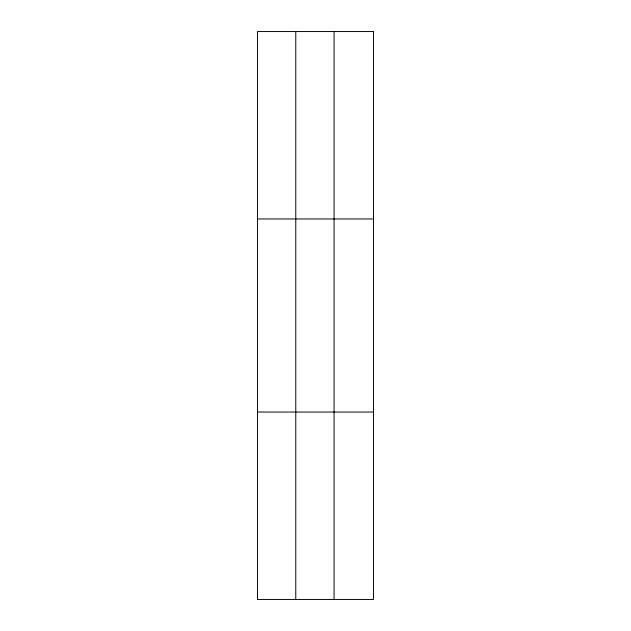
<?xml version="1.0" encoding="UTF-8"?>
<svg xmlns="http://www.w3.org/2000/svg" width="631" height="631" viewBox="0 0 631 631"><rect width="100%" height="100%" fill="white"/><g stroke="black" fill="none" stroke-linecap="round" stroke-linejoin="round"><path stroke-width="0.95" d="M295.773 31.55L295.773 599.45M334.067 31.55L334.067 599.45M257.472 218.957L373.528 218.957M257.472 412.043L373.528 412.043M373.528 31.55L373.528 599.45L257.472 599.45L257.472 31.55L373.528 31.55"/></g></svg>
